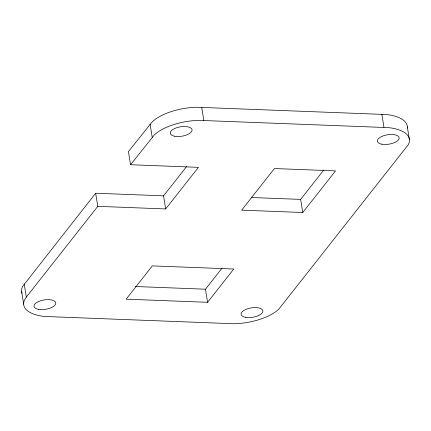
<?xml version="1.0" encoding="UTF-8"?>
<svg xmlns="http://www.w3.org/2000/svg" width="431" height="431" viewBox="0 0 431 431"><rect width="100%" height="100%" fill="white"/><g stroke="black" fill="none" stroke-linecap="round" stroke-linejoin="round"><path stroke-width="0.65" d="M186.779 166.344L163.554 195.841L95.66 193.233L22.665 286.356A40.46 17.418 -9.2 0 0 22.019 293.301M26.313 297.115L24.788 299.459A40.46 17.418 -9.2 0 0 44.522 316.462L234.184 323.756A40.46 17.418 -9.2 0 0 278.755 309.226L408.335 144.644A40.46 17.418 -9.2 0 0 388.6 127.641L198.939 120.351A40.46 17.418 -9.2 0 0 154.368 134.881L130.55 164.723L198.443 167.336L165.676 208.949L97.783 206.341L26.313 297.115L24.19 284.007M407.306 127.98A40.46 17.418 -9.2 0 0 386.478 114.538L196.816 107.244A40.46 17.418 -9.2 0 0 152.245 121.774L128.427 151.62L130.55 164.723M207.575 302.309L233.791 269.019L152.321 265.889L126.111 299.179L207.575 302.309L205.452 289.206L222.1 268.066M302.767 212.505L335.533 170.891L274.434 168.543L241.667 210.156L302.767 212.505L300.644 199.397L323.875 169.9M251.629 197.517L300.644 199.397M135.339 286.507L205.452 289.206M407.327 126.822L409.45 139.93M381.834 114.199L383.956 127.307M201.697 107.276L203.82 120.378M163.554 195.841L165.676 208.949M150.096 124.101L152.218 137.203M95.66 193.233L97.783 206.341M21.55 291.07L23.673 304.178M381.812 144.196A11.034 4.752 -9.2 0 0 399.101 138.561A11.034 4.752 -9.2 0 0 383.827 135.668A11.034 4.752 -9.2 0 0 381.812 144.196M245.508 317.313A11.034 4.752 -9.2 0 0 262.797 311.678A11.034 4.752 -9.2 0 0 247.523 308.785A11.034 4.752 -9.2 0 0 245.508 317.313M38.44 309.35A11.034 4.752 -9.2 0 0 55.728 303.715A11.034 4.752 -9.2 0 0 40.455 300.822A11.034 4.752 -9.2 0 0 38.44 309.35M174.744 136.239A11.034 4.752 -9.2 0 0 192.032 130.598A11.034 4.752 -9.2 0 0 176.758 127.705A11.034 4.752 -9.2 0 0 174.744 136.239"/></g></svg>
